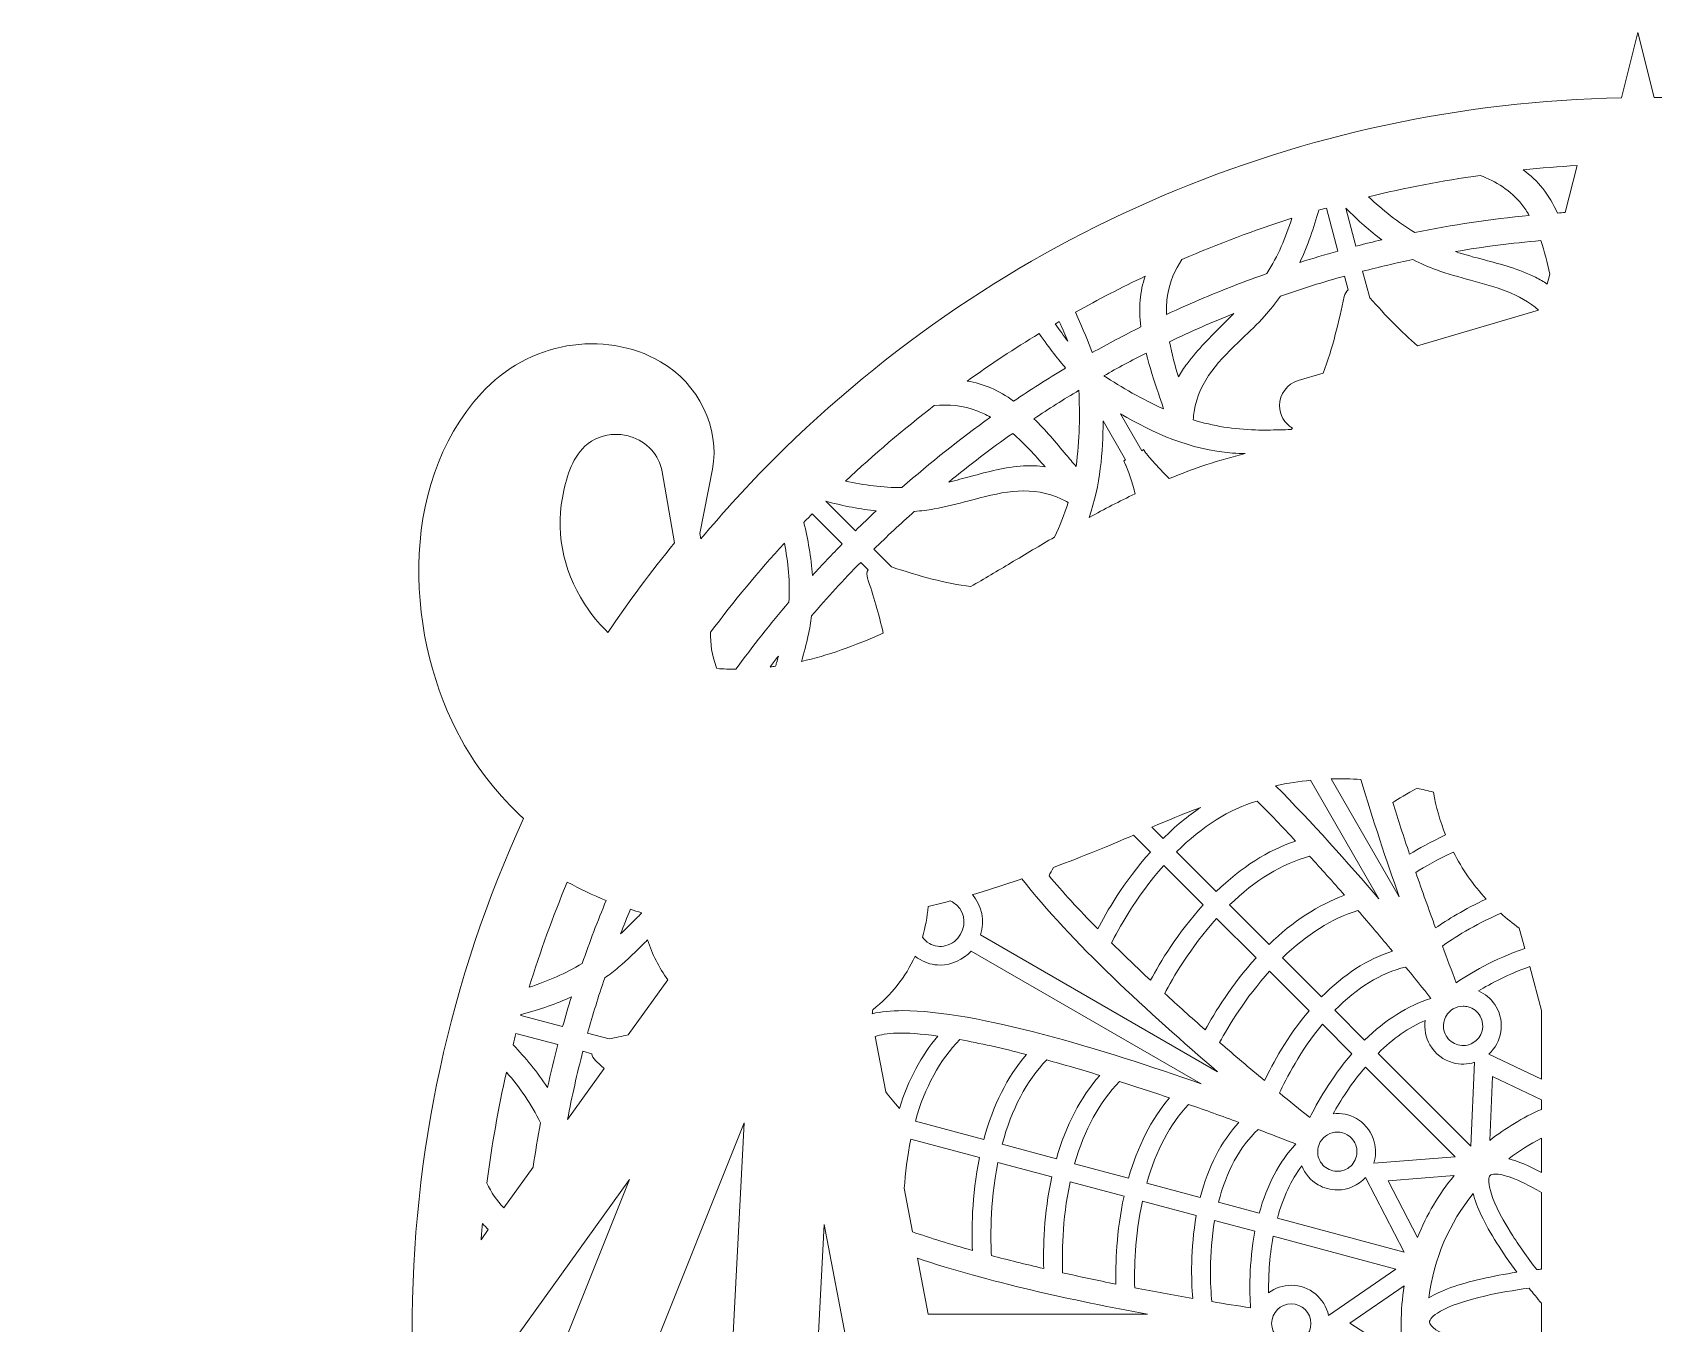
# Model space of a CAD drawing. Header units: millimetres. Extents: x 13 to 1587, y -339 to -42.
# Drawn here: x 1214.4 to 1400.9, y -194.8 to -46.2 of the extents above; entities that cross this region are included whole.
import ezdxf

# ---------------------------------------------------------------- set-up
doc = ezdxf.new("R2010")
doc.units = ezdxf.units.MM
doc.header["$MEASUREMENT"] = 0
doc.layers.add('Layer 1', color=7, linetype='Continuous')

msp = doc.modelspace()

# ---------------------------------------------------------------- linework, layer by layer
at = {"layer": 'Layer 1', "lineweight": 0}
for points in [[(1291.66, -260.74), (1263.26, -254.3), (1296.3, -171.72), (1291.66, -260.74)], [(1233.33, -247.52), (1283.1, -178.24), (1253.56, -252.1), (1233.33, -247.52)], [(1305.52, -183.41), (1321.58, -267.52), (1301.38, -262.94), (1305.52, -183.41)]]:
    msp.add_lwpolyline(points, dxfattribs=at)
for points, knots in [([(1584.66, -251.53), (1584.66, -251.53), (1583.93, -248.22), (1583.93, -248.22), (1583.93, -248.22), (1576.17, -249.98), (1576.17, -249.98), (1576.17, -249.98), (1542.18, -202.61), (1542.18, -202.61), (1542.29, -200.29), (1542.34, -198.01), (1542.34, -195.85), (1542.34, -174.51), (1537.76, -154.04), (1528.72, -134.99), (1530.81, -132.82), (1532.63, -130.35), (1534.13, -127.65), (1540.39, -116.39), (1541.72, -98.58), (1531.83, -87.75), (1526.47, -81.88), (1517.8, -80.36), (1511.22, -84.13), (1506.86, -86.62), (1504.35, -91.82), (1505.25, -96.48), (1505.25, -96.48), (1506.14, -101.1), (1506.14, -101.1), (1504.33, -99.07), (1502.5, -97.14), (1500.71, -95.35), (1474.07, -68.71), (1438.67, -53.93), (1401, -53.73), (1401, -53.73), (1399.14, -46.25), (1399.14, -46.25), (1399.14, -46.25), (1397.26, -53.76), (1397.26, -53.76), (1360.42, -54.5), (1325.79, -69.27), (1299.71, -95.35), (1296.79, -98.27), (1293.99, -101.34), (1291.32, -104.52), (1291.32, -104.52), (1291.21, -103.91), (1291.21, -103.91), (1291.21, -103.91), (1292.65, -96.48), (1292.65, -96.48), (1293.55, -91.82), (1291.04, -86.62), (1286.68, -84.13), (1280.09, -80.36), (1271.42, -81.88), (1266.06, -87.75), (1256.18, -98.58), (1257.5, -116.39), (1263.77, -127.65), (1265.67, -131.07), (1268.07, -134.1), (1270.91, -136.68), (1262.4, -155.25), (1258.08, -175.15), (1258.08, -195.85), (1258.08, -197.61), (1258.12, -199.44), (1258.19, -201.29), (1258.19, -201.29), (1224.26, -248.51), (1224.26, -248.51), (1224.26, -248.51), (1216.5, -246.76), (1216.5, -246.76), (1216.5, -246.76), (1215.78, -250.07), (1215.78, -250.07), (1214.4, -256.35), (1215.51, -262.81), (1218.91, -268.25), (1222.31, -273.68), (1227.59, -277.45), (1233.78, -278.85), (1233.78, -278.85), (1295.4, -292.82), (1295.4, -292.82), (1295.93, -293.08), (1296.46, -293.32), (1297, -293.55), (1298, -294.61), (1298.87, -295.51), (1299.71, -296.35), (1326.56, -323.19), (1362.25, -337.98), (1400.21, -337.98), (1438.18, -337.98), (1473.87, -323.19), (1500.71, -296.35), (1501.09, -295.97), (1501.46, -295.59), (1501.83, -295.21), (1501.83, -295.21), (1502.13, -294.9), (1502.13, -294.9), (1502.13, -294.9), (1566.64, -280.31), (1566.64, -280.31), (1579.42, -277.42), (1587.5, -264.51), (1584.66, -251.53)], [0, 0, 0, 0, 1, 1, 1, 2, 2, 2, 3, 3, 3, 4, 4, 4, 5, 5, 5, 6, 6, 6, 7, 7, 7, 8, 8, 8, 9, 9, 9, 10, 10, 10, 11, 11, 11, 12, 12, 12, 13, 13, 13, 14, 14, 14, 15, 15, 15, 16, 16, 16, 17, 17, 17, 18, 18, 18, 19, 19, 19, 20, 20, 20, 21, 21, 21, 22, 22, 22, 23, 23, 23, 24, 24, 24, 25, 25, 25, 26, 26, 26, 27, 27, 27, 28, 28, 28, 29, 29, 29, 30, 30, 30, 31, 31, 31, 32, 32, 32, 33, 33, 33, 34, 34, 34, 35, 35, 35, 36, 36, 36, 37, 37, 37, 38, 38, 38, 38]), ([(1392.14, -61.56), (1392.14, -61.56), (1390.79, -66.97), (1390.79, -66.97), (1390.49, -66.99), (1390.19, -67.01), (1389.9, -67.03), (1388.94, -64.92), (1387.64, -63.28), (1385.94, -62.07), (1388, -61.85), (1390.07, -61.68), (1392.14, -61.56)], [0, 0, 0, 0, 1, 1, 1, 2, 2, 2, 3, 3, 3, 4, 4, 4, 4]), ([(1380.98, -62.69), (1382.82, -63.41), (1384.48, -64.4), (1385.8, -66.06), (1386.1, -66.43), (1386.38, -66.85), (1386.65, -67.31), (1382.2, -67.74), (1377.76, -68.4), (1373.46, -69.27), (1371.52, -68.11), (1369.77, -66.69), (1368.15, -65.16), (1372.37, -64.13), (1376.65, -63.31), (1380.98, -62.69)], [0, 0, 0, 0, 1, 1, 1, 2, 2, 2, 3, 3, 3, 4, 4, 4, 5, 5, 5, 5]), ([(1362.42, -66.69), (1362.71, -66.61), (1363.01, -66.53), (1363.3, -66.45), (1363.3, -66.45), (1364.63, -71.41), (1364.63, -71.41), (1363.17, -71.81), (1361.7, -72.25), (1360.23, -72.72), (1361.16, -70.75), (1361.86, -68.69), (1362.42, -66.69)], [0, 0, 0, 0, 1, 1, 1, 2, 2, 2, 3, 3, 3, 4, 4, 4, 4]), ([(1369.67, -70.1), (1368.72, -70.33), (1367.74, -70.57), (1366.7, -70.85), (1366.7, -70.85), (1365.52, -66.46), (1365.52, -66.46), (1366.97, -67.91), (1368.33, -69.1), (1369.67, -70.1)], [0, 0, 0, 0, 1, 1, 1, 2, 2, 2, 3, 3, 3, 3]), ([(1345.02, -76.51), (1345.27, -74.92), (1345.87, -73.58), (1346.68, -72.38), (1350.82, -70.59), (1355.03, -69), (1359.33, -67.63), (1358.63, -69.83), (1357.72, -71.99), (1356.46, -73.99), (1353.93, -74.88), (1351.48, -75.83), (1349.19, -76.8), (1347.81, -77.38), (1346.39, -78.01), (1344.89, -78.71), (1344.87, -77.93), (1344.92, -77.2), (1345.02, -76.51)], [0, 0, 0, 0, 1, 1, 1, 2, 2, 2, 3, 3, 3, 4, 4, 4, 5, 5, 5, 6, 6, 6, 6]), ([(1378.14, -71.46), (1381.38, -70.91), (1384.68, -70.49), (1387.96, -70.2), (1388.39, -71.43), (1388.72, -72.73), (1389.01, -74.05), (1389.01, -74.05), (1388.72, -75.21), (1388.72, -75.21), (1388.29, -74.92), (1387.84, -74.66), (1387.37, -74.42), (1385.48, -73.48), (1383.45, -72.94), (1381.48, -72.42), (1380.38, -72.13), (1379.24, -71.83), (1378.14, -71.46)], [0, 0, 0, 0, 1, 1, 1, 2, 2, 2, 3, 3, 3, 4, 4, 4, 5, 5, 5, 6, 6, 6, 6]), ([(1379.89, -74.75), (1382.79, -75.53), (1385.56, -76.28), (1387.72, -78.2), (1387.72, -78.2), (1373.77, -82.29), (1373.77, -82.29), (1371.91, -80.7), (1370.14, -78.85), (1368.28, -76.77), (1368.28, -76.77), (1367.47, -73.73), (1367.47, -73.73), (1369.39, -73.23), (1371.33, -72.78), (1373.26, -72.38), (1374.15, -72.84), (1375.06, -73.24), (1375.96, -73.57), (1377.26, -74.04), (1378.6, -74.4), (1379.89, -74.75)], [0, 0, 0, 0, 1, 1, 1, 2, 2, 2, 3, 3, 3, 4, 4, 4, 5, 5, 5, 6, 6, 6, 7, 7, 7, 7]), ([(1342.44, -74.3), (1341.84, -76.05), (1341.68, -77.97), (1341.95, -80.13), (1340.04, -81.09), (1338.16, -82.08), (1336.35, -83.09), (1335.96, -81.97), (1335.32, -80.43), (1334.43, -78.44), (1337.05, -76.97), (1339.72, -75.59), (1342.44, -74.3)], [0, 0, 0, 0, 1, 1, 1, 2, 2, 2, 3, 3, 3, 4, 4, 4, 4]), ([(1365.82, -75.87), (1365.59, -76.05), (1365.43, -76.31), (1365.36, -76.62), (1364.73, -79.47), (1364.05, -82.53), (1362.91, -85.47), (1362.91, -85.47), (1360.06, -86.31), (1360.06, -86.31), (1358.79, -86.68), (1357.9, -87.86), (1357.9, -89.19), (1357.9, -90.26), (1358.48, -91.24), (1359.38, -91.77), (1359.33, -91.83), (1359.28, -91.89), (1359.24, -91.94), (1358.81, -91.95), (1358.37, -91.96), (1357.95, -91.97), (1356.97, -92), (1356.05, -92.02), (1355.15, -91.99), (1352.65, -91.91), (1350.3, -91.54), (1347.98, -90.83), (1348, -90.49), (1348.04, -90.17), (1348.09, -89.86), (1348.65, -86.22), (1351.06, -83.91), (1353.61, -81.48), (1354.46, -80.66), (1355.35, -79.82), (1356.17, -78.91), (1356.82, -78.19), (1357.43, -77.43), (1358.01, -76.59), (1360.48, -75.74), (1362.96, -74.96), (1365.4, -74.28), (1365.4, -74.28), (1365.82, -75.87), (1365.82, -75.87)], [0, 0, 0, 0, 1, 1, 1, 2, 2, 2, 3, 3, 3, 4, 4, 4, 5, 5, 5, 6, 6, 6, 7, 7, 7, 8, 8, 8, 9, 9, 9, 10, 10, 10, 11, 11, 11, 12, 12, 12, 13, 13, 13, 14, 14, 14, 15, 15, 15, 15]), ([(1332.56, -79.51), (1332.92, -80.32), (1333.25, -81.07), (1333.54, -81.76), (1333.09, -81.17), (1332.6, -80.5), (1332.08, -79.79), (1332.24, -79.7), (1332.4, -79.61), (1332.56, -79.51)], [0, 0, 0, 0, 1, 1, 1, 2, 2, 2, 3, 3, 3, 3]), ([(1345.24, -81.83), (1347.67, -80.67), (1350.16, -79.58), (1352.66, -78.58), (1352.25, -79), (1351.83, -79.42), (1351.42, -79.82), (1350, -81.24), (1348.52, -82.71), (1347.27, -84.36), (1346.89, -84.86), (1346.56, -85.37), (1346.27, -85.89), (1345.89, -84.61), (1345.51, -83.22), (1345.24, -81.83)], [0, 0, 0, 0, 1, 1, 1, 2, 2, 2, 3, 3, 3, 4, 4, 4, 5, 5, 5, 5]), ([(1330.24, -80.9), (1331.51, -82.66), (1332.52, -83.97), (1333.29, -84.87), (1331.24, -86.09), (1329.23, -87.37), (1327.31, -88.67), (1325.6, -87.42), (1323.83, -86.66), (1321.97, -86.36), (1324.66, -84.43), (1327.42, -82.61), (1330.24, -80.9)], [0, 0, 0, 0, 1, 1, 1, 2, 2, 2, 3, 3, 3, 4, 4, 4, 4]), ([(1344, -87.85), (1344.18, -88.41), (1344.38, -88.98), (1344.56, -89.56), (1342.08, -88.46), (1339.73, -87.06), (1337.68, -85.76), (1339.29, -84.85), (1340.92, -83.97), (1342.55, -83.15), (1342.95, -84.72), (1343.48, -86.3), (1344, -87.85)], [0, 0, 0, 0, 1, 1, 1, 2, 2, 2, 3, 3, 3, 4, 4, 4, 4]), ([(1334.49, -96.18), (1334.11, -95.73), (1333.73, -95.28), (1333.35, -94.84), (1332.17, -93.43), (1330.95, -91.97), (1329.65, -90.69), (1331.33, -89.57), (1333.06, -88.48), (1334.82, -87.42), (1334.92, -90.12), (1334.93, -93.15), (1334.49, -96.18)], [0, 0, 0, 0, 1, 1, 1, 2, 2, 2, 3, 3, 3, 4, 4, 4, 4]), ([(1318.16, -89.19), (1319.82, -89.03), (1321.48, -89.14), (1323.18, -89.81), (1323.66, -90), (1324.14, -90.23), (1324.64, -90.52), (1321.15, -93.02), (1317.72, -95.74), (1314.45, -98.62), (1312.25, -98.62), (1310.07, -98.33), (1307.96, -97.88), (1311.23, -94.81), (1314.63, -91.91), (1318.16, -89.19)], [0, 0, 0, 0, 1, 1, 1, 2, 2, 2, 3, 3, 3, 4, 4, 4, 5, 5, 5, 5]), ([(1340.2, -95.44), (1340.2, -95.44), (1340, -95.53), (1340, -95.53), (1340, -95.53), (1340.2, -95.99), (1340.2, -95.99), (1340.21, -96.01), (1340.76, -97.29), (1341.29, -99.33), (1339.5, -100.19), (1337.74, -101.1), (1336, -102.05), (1337.29, -98.28), (1337.6, -94.54), (1337.61, -90.95), (1337.61, -90.95), (1340.2, -95.44), (1340.2, -95.44)], [0, 0, 0, 0, 1, 1, 1, 2, 2, 2, 3, 3, 3, 4, 4, 4, 5, 5, 5, 6, 6, 6, 6]), ([(1352.49, -94.64), (1352.99, -94.68), (1353.48, -94.7), (1353.97, -94.71), (1350.95, -95.42), (1348.05, -96.41), (1345.22, -97.58), (1343.51, -95.94), (1342.55, -94.66), (1342.53, -94.64), (1342.53, -94.64), (1342.24, -94.24), (1342.24, -94.24), (1342.24, -94.24), (1342.05, -94.37), (1342.05, -94.37), (1342.05, -94.37), (1339.6, -90.13), (1339.6, -90.13), (1343.4, -92.34), (1347.59, -94.27), (1352.49, -94.64)], [0, 0, 0, 0, 1, 1, 1, 2, 2, 2, 3, 3, 3, 4, 4, 4, 5, 5, 5, 6, 6, 6, 7, 7, 7, 7]), ([(1275.39, -99.78), (1275.79, -97.6), (1276.39, -95.37), (1277.98, -93.87), (1278.93, -92.98), (1280.18, -92.49), (1281.5, -92.49), (1282.05, -92.49), (1282.6, -92.57), (1283.15, -92.74), (1285.14, -93.34), (1286.53, -94.85), (1286.86, -96.79), (1286.86, -96.79), (1288.29, -104.97), (1288.29, -104.97), (1285.59, -108.29), (1283.02, -111.75), (1280.63, -115.29), (1279.82, -114.51), (1279.08, -113.65), (1278.42, -112.73), (1275.65, -108.83), (1274.57, -104.23), (1275.39, -99.78)], [0, 0, 0, 0, 1, 1, 1, 2, 2, 2, 3, 3, 3, 4, 4, 4, 5, 5, 5, 6, 6, 6, 7, 7, 7, 8, 8, 8, 8]), ([(1330.93, -96.22), (1330.13, -96.1), (1329.31, -96.07), (1328.45, -96.12), (1326.35, -96.25), (1324.32, -96.8), (1322.36, -97.33), (1321.53, -97.55), (1320.69, -97.78), (1319.84, -97.98), (1322.23, -96.01), (1324.7, -94.13), (1327.2, -92.38), (1328.52, -93.53), (1329.75, -94.87), (1330.93, -96.22)], [0, 0, 0, 0, 1, 1, 1, 2, 2, 2, 3, 3, 3, 4, 4, 4, 5, 5, 5, 5]), ([(1322.14, -100.14), (1325.59, -99.22), (1328.86, -98.35), (1332.24, -99.68), (1332.68, -99.86), (1333.12, -100.07), (1333.57, -100.32), (1333.16, -101.7), (1332.64, -103.02), (1332, -104.32), (1330.32, -105.29), (1328.65, -106.29), (1327, -107.28), (1325.48, -108.19), (1323.93, -109.11), (1322.38, -110.01), (1319.46, -109.63), (1316.5, -108.81), (1313.26, -107.75), (1313.26, -107.75), (1311.23, -105.71), (1311.23, -105.71), (1312.71, -104.25), (1314.27, -102.79), (1315.88, -101.36), (1316.67, -101.3), (1317.42, -101.21), (1318.15, -101.08), (1319.51, -100.84), (1320.85, -100.49), (1322.14, -100.14)], [0, 0, 0, 0, 1, 1, 1, 2, 2, 2, 3, 3, 3, 4, 4, 4, 5, 5, 5, 6, 6, 6, 7, 7, 7, 8, 8, 8, 9, 9, 9, 10, 10, 10, 10]), ([(1311.5, -101.29), (1310.69, -102.05), (1309.89, -102.82), (1309.1, -103.59), (1309.1, -103.59), (1305.7, -100.19), (1305.7, -100.19), (1307.85, -100.76), (1309.71, -101.11), (1311.5, -101.29)], [0, 0, 0, 0, 1, 1, 1, 2, 2, 2, 3, 3, 3, 3]), ([(1304.13, -101.64), (1304.13, -101.64), (1307.59, -105.1), (1307.59, -105.1), (1306.44, -106.28), (1305.28, -107.5), (1304.15, -108.74), (1304.01, -106.64), (1303.64, -104.6), (1303.17, -102.62), (1303.48, -102.29), (1303.81, -101.96), (1304.13, -101.64)], [0, 0, 0, 0, 1, 1, 1, 2, 2, 2, 3, 3, 3, 4, 4, 4, 4]), ([(1295.36, -119.51), (1294.63, -119.51), (1293.9, -119.49), (1293.17, -119.44), (1293.14, -119.38), (1293.11, -119.32), (1293.09, -119.25), (1292.56, -117.89), (1292.39, -116.57), (1292.44, -115.26), (1295.11, -111.7), (1297.94, -108.27), (1300.93, -105), (1301.36, -107.21), (1301.6, -109.49), (1301.44, -111.81), (1299.32, -114.28), (1297.29, -116.86), (1295.36, -119.51)], [0, 0, 0, 0, 1, 1, 1, 2, 2, 2, 3, 3, 3, 4, 4, 4, 5, 5, 5, 6, 6, 6, 6]), ([(1303.68, -115.6), (1303.84, -114.89), (1303.96, -114.13), (1304.05, -113.37), (1305.84, -111.29), (1307.74, -109.23), (1309.71, -107.22), (1309.71, -107.22), (1310.56, -108.07), (1310.56, -108.07), (1310.41, -108.35), (1310.39, -108.69), (1310.5, -109.03), (1311.13, -111.03), (1311.8, -113.15), (1312.3, -115.35), (1308.95, -116.87), (1305.86, -117.95), (1302.89, -118.62), (1303.17, -117.64), (1303.46, -116.63), (1303.68, -115.6)], [0, 0, 0, 0, 1, 1, 1, 2, 2, 2, 3, 3, 3, 4, 4, 4, 5, 5, 5, 6, 6, 6, 7, 7, 7, 7]), ([(1300.03, -118.77), (1299.99, -118.91), (1299.96, -119.04), (1299.92, -119.17), (1299.71, -119.2), (1299.49, -119.23), (1299.28, -119.26), (1299.59, -118.84), (1299.91, -118.42), (1300.24, -118.01), (1300.17, -118.26), (1300.1, -118.52), (1300.03, -118.77)], [0, 0, 0, 0, 1, 1, 1, 2, 2, 2, 3, 3, 3, 4, 4, 4, 4]), ([(1369.35, -145.93), (1365.8, -141.79), (1361.63, -137.14), (1357.45, -132.92), (1358.85, -132.63), (1360.19, -132.42), (1361.48, -132.29), (1361.48, -132.29), (1369.35, -145.93), (1369.35, -145.93)], [0, 0, 0, 0, 1, 1, 1, 2, 2, 2, 3, 3, 3, 3]), ([(1371.68, -145.69), (1371.68, -145.69), (1363.86, -132.14), (1363.86, -132.14), (1365.02, -132.1), (1366.14, -132.12), (1367.26, -132.2), (1368.65, -136.87), (1370.21, -141.53), (1371.68, -145.69)], [0, 0, 0, 0, 1, 1, 1, 2, 2, 2, 3, 3, 3, 3]), ([(1372.87, -140.8), (1372.19, -138.78), (1371.54, -136.78), (1370.93, -134.85), (1371.58, -134.43), (1372.56, -133.85), (1373.76, -133.21), (1374.37, -133.35), (1374.98, -133.5), (1375.61, -133.66), (1375.9, -135.36), (1376.38, -137), (1377.02, -138.57), (1375.32, -139.38), (1373.89, -140.18), (1372.87, -140.8)], [0, 0, 0, 0, 1, 1, 1, 2, 2, 2, 3, 3, 3, 4, 4, 4, 5, 5, 5, 5]), ([(1343.21, -137.7), (1345.11, -136.88), (1346.76, -136.17), (1347.97, -135.73), (1348.27, -135.62), (1348.56, -135.51), (1348.85, -135.41), (1347.36, -136.4), (1345.91, -137.59), (1344.51, -138.99), (1344.51, -138.99), (1343.21, -137.7), (1343.21, -137.7)], [0, 0, 0, 0, 1, 1, 1, 2, 2, 2, 3, 3, 3, 4, 4, 4, 4]), ([(1359.76, -139.29), (1356.57, -140.35), (1353.5, -142.31), (1350.62, -145.1), (1350.62, -145.1), (1346.05, -140.53), (1346.05, -140.53), (1349.01, -137.58), (1352.13, -135.61), (1355.35, -134.68), (1356.76, -136.11), (1358.24, -137.66), (1359.76, -139.29)], [0, 0, 0, 0, 1, 1, 1, 2, 2, 2, 3, 3, 3, 4, 4, 4, 4]), ([(1341.09, -138.61), (1341.09, -138.61), (1343.04, -140.55), (1343.04, -140.55), (1339.99, -143.98), (1337.95, -147.53), (1336.99, -149.4), (1334.79, -147.16), (1332.91, -145.1), (1331.38, -143.27), (1331.52, -143), (1331.7, -142.68), (1331.9, -142.32), (1335.36, -141.03), (1338.46, -139.73), (1341.09, -138.61)], [0, 0, 0, 0, 1, 1, 1, 2, 2, 2, 3, 3, 3, 4, 4, 4, 5, 5, 5, 5]), ([(1356.7, -151.18), (1356.7, -151.18), (1352.16, -146.64), (1352.16, -146.64), (1355.1, -143.79), (1358.19, -141.9), (1361.37, -141.03), (1362.69, -142.47), (1364.03, -143.98), (1365.39, -145.52), (1362.37, -146.62), (1359.45, -148.52), (1356.7, -151.18)], [0, 0, 0, 0, 1, 1, 1, 2, 2, 2, 3, 3, 3, 4, 4, 4, 4]), ([(1375.86, -149.28), (1375.08, -147.16), (1374.32, -145.02), (1373.58, -142.89), (1374.61, -142.26), (1376.1, -141.4), (1377.92, -140.55), (1378.93, -142.52), (1380.19, -144.34), (1381.69, -145.96), (1379.22, -147.1), (1377.18, -148.37), (1375.86, -149.28)], [0, 0, 0, 0, 1, 1, 1, 2, 2, 2, 3, 3, 3, 4, 4, 4, 4]), ([(1322.57, -145.45), (1324.55, -144.87), (1326.45, -144.25), (1328.27, -143.63), (1333.69, -150.67), (1343.09, -159.27), (1350.76, -165.82), (1350.76, -165.82), (1323.5, -150.09), (1323.5, -150.09), (1324.02, -148.44), (1323.64, -146.68), (1322.57, -145.45)], [0, 0, 0, 0, 1, 1, 1, 2, 2, 2, 3, 3, 3, 4, 4, 4, 4]), ([(1344.58, -142.09), (1344.58, -142.09), (1349.13, -146.64), (1349.13, -146.64), (1346.19, -149.86), (1344.16, -153.24), (1343.05, -155.3), (1341.47, -153.82), (1339.97, -152.37), (1338.58, -151), (1339.24, -149.68), (1341.32, -145.79), (1344.58, -142.09)], [0, 0, 0, 0, 1, 1, 1, 2, 2, 2, 3, 3, 3, 4, 4, 4, 4]), ([(1275.95, -144), (1277.38, -144.79), (1278.87, -145.5), (1280.42, -146.12), (1279.45, -148.47), (1278.52, -150.9), (1277.67, -153.37), (1275.75, -154.53), (1273.74, -155.39), (1271.56, -156.1), (1272.83, -152.01), (1274.29, -147.97), (1275.95, -144)], [0, 0, 0, 0, 1, 1, 1, 2, 2, 2, 3, 3, 3, 4, 4, 4, 4]), ([(1282.07, -149.98), (1282.44, -149.02), (1282.82, -148.08), (1283.21, -147.14), (1283.63, -147.28), (1284.06, -147.41), (1284.49, -147.54), (1284.49, -147.55), (1284.49, -147.56), (1284.49, -147.58), (1284.2, -147.87), (1283.9, -148.17), (1283.61, -148.46), (1283.11, -148.96), (1282.6, -149.48), (1282.07, -149.98)], [0, 0, 0, 0, 1, 1, 1, 2, 2, 2, 3, 3, 3, 4, 4, 4, 5, 5, 5, 5]), ([(1321.21, -150), (1320.83, -150.66), (1320.23, -151.13), (1319.52, -151.32), (1318.86, -151.5), (1318.18, -151.41), (1317.61, -151.08), (1317.28, -150.89), (1317.01, -150.63), (1316.81, -150.33), (1317.15, -149.21), (1317.37, -148.04), (1317.47, -146.83), (1318.32, -146.62), (1319.16, -146.4), (1319.99, -146.18), (1320.11, -146.23), (1320.23, -146.28), (1320.35, -146.34), (1321.58, -147.06), (1321.97, -148.7), (1321.21, -150)], [0, 0, 0, 0, 1, 1, 1, 2, 2, 2, 3, 3, 3, 4, 4, 4, 5, 5, 5, 6, 6, 6, 7, 7, 7, 7]), ([(1362.74, -157.22), (1362.74, -157.22), (1358.24, -152.72), (1358.24, -152.72), (1361.01, -150.03), (1363.93, -148.2), (1366.92, -147.27), (1368.25, -148.81), (1369.59, -150.39), (1370.91, -151.97), (1368.01, -152.88), (1365.27, -154.64), (1362.74, -157.22)], [0, 0, 0, 0, 1, 1, 1, 2, 2, 2, 3, 3, 3, 4, 4, 4, 4]), ([(1355.21, -152.72), (1352.42, -155.79), (1350.43, -159.03), (1349.35, -161), (1347.74, -159.59), (1346.18, -158.18), (1344.69, -156.81), (1345.58, -155.11), (1347.64, -151.54), (1350.67, -148.18), (1350.67, -148.18), (1355.21, -152.72), (1355.21, -152.72)], [0, 0, 0, 0, 1, 1, 1, 2, 2, 2, 3, 3, 3, 4, 4, 4, 4]), ([(1378.25, -155.58), (1377.72, -154.21), (1377.17, -152.79), (1376.64, -151.37), (1377.87, -150.5), (1380.32, -148.91), (1383.36, -147.6), (1384.04, -148.21), (1384.75, -148.77), (1385.5, -149.3), (1385.5, -149.3), (1386.12, -151.63), (1386.12, -151.63), (1382.58, -152.86), (1379.71, -154.6), (1378.25, -155.58)], [0, 0, 0, 0, 1, 1, 1, 2, 2, 2, 3, 3, 3, 4, 4, 4, 5, 5, 5, 5]), ([(1278.29, -161.4), (1278.87, -159.3), (1279.53, -157.17), (1280.25, -155.03), (1280.8, -154.65), (1281.34, -154.24), (1281.84, -153.81), (1282.9, -152.93), (1283.88, -151.95), (1284.83, -151), (1284.95, -150.89), (1285.06, -150.77), (1285.18, -150.65), (1285.71, -152.3), (1286.49, -153.85), (1287.51, -155.26), (1287.51, -155.26), (1282.96, -161.59), (1282.96, -161.59), (1282.25, -161.75), (1281.52, -161.91), (1280.77, -162.06), (1280.77, -162.06), (1278.29, -161.4), (1278.29, -161.4)], [0, 0, 0, 0, 1, 1, 1, 2, 2, 2, 3, 3, 3, 4, 4, 4, 5, 5, 5, 6, 6, 6, 7, 7, 7, 8, 8, 8, 8]), ([(1315.97, -152.54), (1316.15, -152.68), (1316.34, -152.82), (1316.54, -152.93), (1317.24, -153.34), (1318.03, -153.55), (1318.84, -153.55), (1320.19, -153.55), (1321.51, -152.95), (1322.43, -151.94), (1322.43, -151.94), (1348.88, -167.21), (1348.88, -167.21), (1337.8, -163.32), (1323.06, -158.8), (1314.55, -158.8), (1313.21, -158.8), (1312.03, -158.91), (1311.04, -159.15), (1311.06, -158.99), (1311.08, -158.84), (1311.1, -158.69), (1313.22, -157.03), (1314.88, -154.93), (1315.97, -152.54)], [0, 0, 0, 0, 1, 1, 1, 2, 2, 2, 3, 3, 3, 4, 4, 4, 5, 5, 5, 6, 6, 6, 7, 7, 7, 8, 8, 8, 8]), ([(1356.18, -166.85), (1354.44, -165.4), (1352.7, -163.92), (1351.01, -162.45), (1352.03, -160.57), (1353.97, -157.34), (1356.75, -154.27), (1356.75, -154.27), (1361.3, -158.81), (1361.3, -158.81), (1358.79, -161.78), (1357.1, -164.92), (1356.18, -166.85)], [0, 0, 0, 0, 1, 1, 1, 2, 2, 2, 3, 3, 3, 4, 4, 4, 4]), ([(1375.33, -157.39), (1372.65, -158.23), (1370.09, -159.84), (1367.7, -162.19), (1367.7, -162.19), (1364.27, -158.76), (1364.27, -158.76), (1366.82, -156.14), (1369.55, -154.47), (1372.41, -153.78), (1373.41, -155), (1374.39, -156.21), (1375.33, -157.39)], [0, 0, 0, 0, 1, 1, 1, 2, 2, 2, 3, 3, 3, 4, 4, 4, 4]), ([(1381.99, -163.8), (1383.48, -162.44), (1383.88, -160.16), (1382.84, -158.35), (1382.84, -158.35), (1382.69, -158.1), (1382.69, -158.1), (1382.69, -158.1), (1382.68, -158.1), (1382.68, -158.1), (1382.21, -157.4), (1381.56, -156.85), (1380.8, -156.52), (1382.2, -155.69), (1384.28, -154.58), (1386.69, -153.73), (1386.69, -153.73), (1388.04, -158.77), (1388.04, -158.77), (1388.04, -158.77), (1388.04, -166.68), (1388.04, -166.68), (1388.04, -166.68), (1381.99, -163.8), (1381.99, -163.8)], [0, 0, 0, 0, 1, 1, 1, 2, 2, 2, 3, 3, 3, 4, 4, 4, 5, 5, 5, 6, 6, 6, 7, 7, 7, 8, 8, 8, 8]), ([(1270.63, -159.26), (1272.86, -158.65), (1274.73, -158), (1276.42, -157.21), (1276.06, -158.36), (1275.73, -159.5), (1275.41, -160.63), (1275.41, -160.63), (1270.61, -159.34), (1270.61, -159.34), (1270.61, -159.31), (1270.62, -159.28), (1270.63, -159.26)], [0, 0, 0, 0, 1, 1, 1, 2, 2, 2, 3, 3, 3, 4, 4, 4, 4]), ([(1380.16, -162.51), (1379.63, -162.81), (1379.03, -162.89), (1378.44, -162.73), (1377.86, -162.58), (1377.37, -162.2), (1377.07, -161.68), (1376.77, -161.16), (1376.69, -160.55), (1376.85, -159.97), (1376.85, -159.97), (1376.85, -159.97), (1376.85, -159.97), (1377, -159.38), (1377.38, -158.9), (1377.9, -158.59), (1378.24, -158.4), (1378.63, -158.29), (1379.02, -158.29), (1379.22, -158.29), (1379.42, -158.32), (1379.61, -158.37), (1380.2, -158.52), (1380.68, -158.9), (1380.98, -159.42), (1381.61, -160.5), (1381.24, -161.88), (1380.16, -162.51)], [0, 0, 0, 0, 1, 1, 1, 2, 2, 2, 3, 3, 3, 4, 4, 4, 5, 5, 5, 6, 6, 6, 7, 7, 7, 8, 8, 8, 9, 9, 9, 9]), ([(1361.4, -171.11), (1360.24, -170.18), (1359.06, -169.23), (1357.89, -168.27), (1358.63, -166.68), (1360.3, -163.41), (1362.84, -160.35), (1362.84, -160.35), (1366.24, -163.75), (1366.24, -163.75), (1363.78, -166.59), (1362.17, -169.53), (1361.4, -171.11)], [0, 0, 0, 0, 1, 1, 1, 2, 2, 2, 3, 3, 3, 4, 4, 4, 4]), ([(1375.22, -162.75), (1375.8, -163.77), (1376.75, -164.5), (1377.89, -164.8), (1378.7, -165.02), (1379.55, -165), (1380.35, -164.74), (1380.35, -164.74), (1379.91, -174.4), (1379.91, -174.4), (1379.91, -174.4), (1369.24, -163.72), (1369.24, -163.72), (1370.97, -162), (1372.8, -160.73), (1374.68, -159.92), (1374.53, -160.89), (1374.72, -161.88), (1375.22, -162.75)], [0, 0, 0, 0, 1, 1, 1, 2, 2, 2, 3, 3, 3, 4, 4, 4, 5, 5, 5, 6, 6, 6, 6]), ([(1270.04, -161.41), (1270.04, -161.41), (1274.85, -162.7), (1274.85, -162.7), (1274.43, -164.34), (1274.03, -166), (1273.67, -167.64), (1272.49, -165.85), (1271.13, -164.23), (1269.71, -162.72), (1269.82, -162.28), (1269.93, -161.84), (1270.04, -161.41)], [0, 0, 0, 0, 1, 1, 1, 2, 2, 2, 3, 3, 3, 4, 4, 4, 4]), ([(1318.59, -161.72), (1316.68, -163.97), (1315.2, -166.76), (1314.16, -170.05), (1313.56, -169.35), (1313.04, -168.72), (1312.6, -168.14), (1312.6, -168.14), (1311.39, -161.76), (1311.39, -161.76), (1312.5, -161.37), (1314.61, -161.17), (1318.59, -161.72)], [0, 0, 0, 0, 1, 1, 1, 2, 2, 2, 3, 3, 3, 4, 4, 4, 4]), ([(1323.88, -173.62), (1323.88, -173.62), (1316, -171.5), (1316, -171.5), (1317.1, -167.6), (1318.82, -164.45), (1321.12, -162.13), (1323.37, -162.54), (1325.94, -163.11), (1328.78, -163.85), (1326.58, -166.42), (1324.94, -169.7), (1323.88, -173.62)], [0, 0, 0, 0, 1, 1, 1, 2, 2, 2, 3, 3, 3, 4, 4, 4, 4]), ([(1280.19, -165.45), (1280.19, -165.45), (1275.98, -171.31), (1275.98, -171.31), (1276.48, -168.68), (1277.07, -166.05), (1277.74, -163.47), (1277.74, -163.47), (1278.77, -163.75), (1278.77, -163.75), (1278.81, -164.03), (1278.95, -164.31), (1279.19, -164.52), (1279.52, -164.83), (1279.85, -165.13), (1280.19, -165.45)], [0, 0, 0, 0, 1, 1, 1, 2, 2, 2, 3, 3, 3, 4, 4, 4, 5, 5, 5, 5]), ([(1268.95, -165.88), (1270.46, -167.63), (1271.83, -169.55), (1272.85, -171.71), (1272.54, -173.39), (1272.27, -175.1), (1272.02, -176.81), (1272.02, -176.81), (1268.66, -181.49), (1268.66, -181.49), (1267.82, -180.64), (1267.19, -179.69), (1266.7, -178.66), (1267.24, -174.36), (1267.99, -170.09), (1268.95, -165.88)], [0, 0, 0, 0, 1, 1, 1, 2, 2, 2, 3, 3, 3, 4, 4, 4, 5, 5, 5, 5]), ([(1325.99, -174.18), (1327.07, -170.14), (1328.79, -166.88), (1331.11, -164.47), (1333.05, -165), (1335.1, -165.6), (1337.23, -166.25), (1335.01, -168.77), (1333.32, -171.99), (1332.23, -175.85), (1332.23, -175.85), (1325.99, -174.18), (1325.99, -174.18)], [0, 0, 0, 0, 1, 1, 1, 2, 2, 2, 3, 3, 3, 4, 4, 4, 4]), ([(1378.1, -175.61), (1378.1, -175.61), (1368.75, -176.36), (1368.75, -176.36), (1369, -175.56), (1369.02, -174.71), (1368.8, -173.89), (1368.53, -172.85), (1367.89, -171.96), (1367, -171.37), (1367, -171.37), (1366.75, -171.21), (1366.75, -171.21), (1365.93, -170.74), (1364.99, -170.55), (1364.07, -170.66), (1364.87, -169.24), (1366.12, -167.23), (1367.78, -165.29), (1367.78, -165.29), (1378.1, -175.61), (1378.1, -175.61)], [0, 0, 0, 0, 1, 1, 1, 2, 2, 2, 3, 3, 3, 4, 4, 4, 5, 5, 5, 6, 6, 6, 7, 7, 7, 7]), ([(1334.33, -176.42), (1335.45, -172.48), (1337.19, -169.3), (1339.5, -166.95), (1341.36, -167.54), (1343.29, -168.17), (1345.23, -168.83), (1343.16, -171.29), (1341.58, -174.4), (1340.53, -178.08), (1340.53, -178.08), (1334.33, -176.42), (1334.33, -176.42)], [0, 0, 0, 0, 1, 1, 1, 2, 2, 2, 3, 3, 3, 4, 4, 4, 4]), ([(1382.09, -173.75), (1382.09, -173.75), (1382.42, -166.38), (1382.42, -166.38), (1382.42, -166.38), (1388.04, -169.05), (1388.04, -169.05), (1388.04, -169.05), (1388.04, -170.16), (1388.04, -170.16), (1385.89, -171.1), (1383.89, -172.31), (1382.09, -173.75)], [0, 0, 0, 0, 1, 1, 1, 2, 2, 2, 3, 3, 3, 4, 4, 4, 4]), ([(1353.23, -171.66), (1351.18, -173.89), (1349.68, -176.78), (1348.78, -180.29), (1348.78, -180.29), (1342.64, -178.64), (1342.64, -178.64), (1343.69, -174.93), (1345.3, -171.88), (1347.43, -169.58), (1349.35, -170.25), (1351.3, -170.94), (1353.23, -171.66)], [0, 0, 0, 0, 1, 1, 1, 2, 2, 2, 3, 3, 3, 4, 4, 4, 4]), ([(1359.77, -174.14), (1357.87, -176.2), (1356.45, -178.88), (1355.57, -182.11), (1355.57, -182.11), (1350.88, -180.85), (1350.88, -180.85), (1351.78, -177.31), (1353.31, -174.5), (1355.43, -172.47), (1356.91, -173.03), (1358.36, -173.59), (1359.77, -174.14)], [0, 0, 0, 0, 1, 1, 1, 2, 2, 2, 3, 3, 3, 4, 4, 4, 4]), ([(1362.6, -173.9), (1363, -173.2), (1363.75, -172.77), (1364.56, -172.77), (1364.95, -172.77), (1365.34, -172.87), (1365.68, -173.07), (1366.21, -173.37), (1366.58, -173.86), (1366.74, -174.44), (1366.89, -175.02), (1366.81, -175.63), (1366.51, -176.16), (1366.21, -176.68), (1365.72, -177.05), (1365.14, -177.21), (1364.56, -177.36), (1363.95, -177.28), (1363.42, -176.98), (1362.9, -176.68), (1362.53, -176.19), (1362.37, -175.61), (1362.22, -175.03), (1362.3, -174.42), (1362.6, -173.9)], [0, 0, 0, 0, 1, 1, 1, 2, 2, 2, 3, 3, 3, 4, 4, 4, 5, 5, 5, 6, 6, 6, 7, 7, 7, 8, 8, 8, 8]), ([(1384.28, -175.84), (1385.45, -174.94), (1386.71, -174.14), (1388.04, -173.47), (1388.04, -173.47), (1388.04, -177.43), (1388.04, -177.43), (1386.6, -176.64), (1385.35, -176.11), (1384.28, -175.84)], [0, 0, 0, 0, 1, 1, 1, 2, 2, 2, 3, 3, 3, 3]), ([(1315.49, -173.58), (1315.49, -173.58), (1323.39, -175.7), (1323.39, -175.7), (1322.46, -180.19), (1322.47, -184.29), (1322.57, -186.39), (1320, -185.67), (1317.69, -184.96), (1315.68, -184.25), (1315.68, -184.25), (1314.72, -179.24), (1314.72, -179.24), (1314.84, -177.54), (1315.06, -175.59), (1315.49, -173.58)], [0, 0, 0, 0, 1, 1, 1, 2, 2, 2, 3, 3, 3, 4, 4, 4, 5, 5, 5, 5]), ([(1330.77, -188.47), (1328.66, -187.98), (1326.64, -187.48), (1324.75, -186.98), (1324.67, -185.51), (1324.52, -181.1), (1325.5, -176.27), (1325.5, -176.27), (1331.7, -177.93), (1331.7, -177.93), (1330.77, -182.18), (1330.7, -186.13), (1330.77, -188.47)], [0, 0, 0, 0, 1, 1, 1, 2, 2, 2, 3, 3, 3, 4, 4, 4, 4]), ([(1362.35, -178.84), (1363.02, -179.22), (1363.78, -179.43), (1364.55, -179.43), (1365.81, -179.43), (1366.97, -178.9), (1367.8, -177.99), (1367.8, -177.99), (1372.24, -186.57), (1372.24, -186.57), (1372.24, -186.57), (1357.66, -182.67), (1357.66, -182.67), (1358.3, -180.31), (1359.24, -178.3), (1360.47, -176.66), (1360.83, -177.58), (1361.49, -178.34), (1362.35, -178.84)], [0, 0, 0, 0, 1, 1, 1, 2, 2, 2, 3, 3, 3, 4, 4, 4, 5, 5, 5, 6, 6, 6, 6]), ([(1339.07, -190.26), (1336.98, -189.84), (1334.92, -189.4), (1332.95, -188.96), (1332.87, -187.04), (1332.86, -182.92), (1333.81, -178.5), (1333.81, -178.5), (1340.01, -180.16), (1340.01, -180.16), (1339.13, -184.21), (1339.03, -188.01), (1339.07, -190.26)], [0, 0, 0, 0, 1, 1, 1, 2, 2, 2, 3, 3, 3, 4, 4, 4, 4]), ([(1370.41, -178.38), (1370.41, -178.38), (1378, -177.77), (1378, -177.77), (1376.25, -179.9), (1374.83, -182.31), (1373.79, -184.91), (1373.79, -184.91), (1370.41, -178.38), (1370.41, -178.38)], [0, 0, 0, 0, 1, 1, 1, 2, 2, 2, 3, 3, 3, 3]), ([(1387.5, -188.6), (1386.4, -187.17), (1385.43, -185.78), (1384.6, -184.47), (1381.69, -179.86), (1381.84, -178.06), (1382.14, -177.76), (1382.14, -177.76), (1382.14, -177.76), (1382.14, -177.76), (1382.22, -177.68), (1382.41, -177.61), (1382.74, -177.61), (1383.55, -177.61), (1385.19, -178.04), (1388.04, -179.73), (1388.04, -179.73), (1388.04, -188.54), (1388.04, -188.54), (1387.86, -188.56), (1387.68, -188.58), (1387.5, -188.6)], [0, 0, 0, 0, 1, 1, 1, 2, 2, 2, 3, 3, 3, 4, 4, 4, 5, 5, 5, 6, 6, 6, 7, 7, 7, 7]), ([(1342.12, -180.72), (1342.12, -180.72), (1348.33, -182.38), (1348.33, -182.38), (1347.64, -186.21), (1347.74, -189.77), (1347.92, -191.91), (1345.69, -191.52), (1343.45, -191.11), (1341.24, -190.68), (1341.18, -188.55), (1341.25, -184.77), (1342.12, -180.72)], [0, 0, 0, 0, 1, 1, 1, 2, 2, 2, 3, 3, 3, 4, 4, 4, 4]), ([(1380.19, -179.83), (1380.57, -181.36), (1381.47, -183.26), (1382.91, -185.54), (1383.59, -186.62), (1384.36, -187.74), (1385.22, -188.9), (1383.8, -189.12), (1382.45, -189.37), (1381.21, -189.65), (1378.47, -190.27), (1376.43, -191.01), (1375.09, -191.86), (1375.64, -187.34), (1377.47, -183.21), (1380.19, -179.83)], [0, 0, 0, 0, 1, 1, 1, 2, 2, 2, 3, 3, 3, 4, 4, 4, 5, 5, 5, 5]), ([(1266.19, -183.28), (1266.4, -183.53), (1266.63, -183.76), (1266.86, -183.99), (1266.86, -183.99), (1266.03, -185.16), (1266.03, -185.16), (1266.08, -184.53), (1266.13, -183.9), (1266.19, -183.28)], [0, 0, 0, 0, 1, 1, 1, 2, 2, 2, 3, 3, 3, 3]), ([(1355.08, -184.19), (1354.37, -187.88), (1354.45, -191.23), (1354.57, -192.99), (1353.1, -192.76), (1351.61, -192.53), (1350.11, -192.28), (1349.95, -190.54), (1349.76, -186.87), (1350.44, -182.95), (1350.44, -182.95), (1355.08, -184.19), (1355.08, -184.19)], [0, 0, 0, 0, 1, 1, 1, 2, 2, 2, 3, 3, 3, 4, 4, 4, 4]), ([(1371.28, -188.53), (1371.28, -188.53), (1363.55, -193.86), (1363.55, -193.86), (1363.12, -191.89), (1361.35, -190.4), (1359.26, -190.4), (1358.3, -190.4), (1357.4, -190.7), (1356.65, -191.26), (1356.63, -189.63), (1356.71, -187.27), (1357.18, -184.76), (1357.18, -184.76), (1371.28, -188.53), (1371.28, -188.53)], [0, 0, 0, 0, 1, 1, 1, 2, 2, 2, 3, 3, 3, 4, 4, 4, 5, 5, 5, 5]), ([(1342.7, -193.73), (1342.7, -193.73), (1317.49, -193.73), (1317.49, -193.73), (1317.49, -193.73), (1316.26, -187.29), (1316.26, -187.29), (1324.16, -189.97), (1334.33, -192.18), (1342.7, -193.73)], [0, 0, 0, 0, 1, 1, 1, 2, 2, 2, 3, 3, 3, 3]), ([(1372.19, -198.74), (1372.19, -198.74), (1366, -194.77), (1366, -194.77), (1366, -194.77), (1372.26, -190.46), (1372.26, -190.46), (1372.03, -191.87), (1371.9, -193.32), (1371.9, -194.8), (1371.9, -196.14), (1372, -197.45), (1372.19, -198.74)], [0, 0, 0, 0, 1, 1, 1, 2, 2, 2, 3, 3, 3, 4, 4, 4, 4]), ([(1386.62, -198.47), (1379.14, -197.46), (1375.16, -195.68), (1375.16, -194.6), (1375.16, -194.17), (1376.33, -192.8), (1381.65, -191.6), (1383.16, -191.26), (1384.83, -190.97), (1386.62, -190.73), (1387.08, -191.3), (1387.55, -191.88), (1388.04, -192.47), (1388.04, -192.47), (1388.04, -196.73), (1388.04, -196.73), (1387.55, -197.31), (1387.08, -197.89), (1386.62, -198.47)], [0, 0, 0, 0, 1, 1, 1, 2, 2, 2, 3, 3, 3, 4, 4, 4, 5, 5, 5, 6, 6, 6, 6]), ([(1361.52, -194.8), (1361.52, -196.04), (1360.5, -197.06), (1359.26, -197.06), (1358.01, -197.06), (1357, -196.04), (1357, -194.8), (1357, -193.55), (1358.01, -192.54), (1359.26, -192.54), (1360.5, -192.54), (1361.52, -193.55), (1361.52, -194.8)], [0, 0, 0, 0, 1, 1, 1, 2, 2, 2, 3, 3, 3, 4, 4, 4, 4])]:
    msp.add_open_spline(points, degree=3, knots=knots, dxfattribs=at)

doc.saveas('drawing.dxf')
